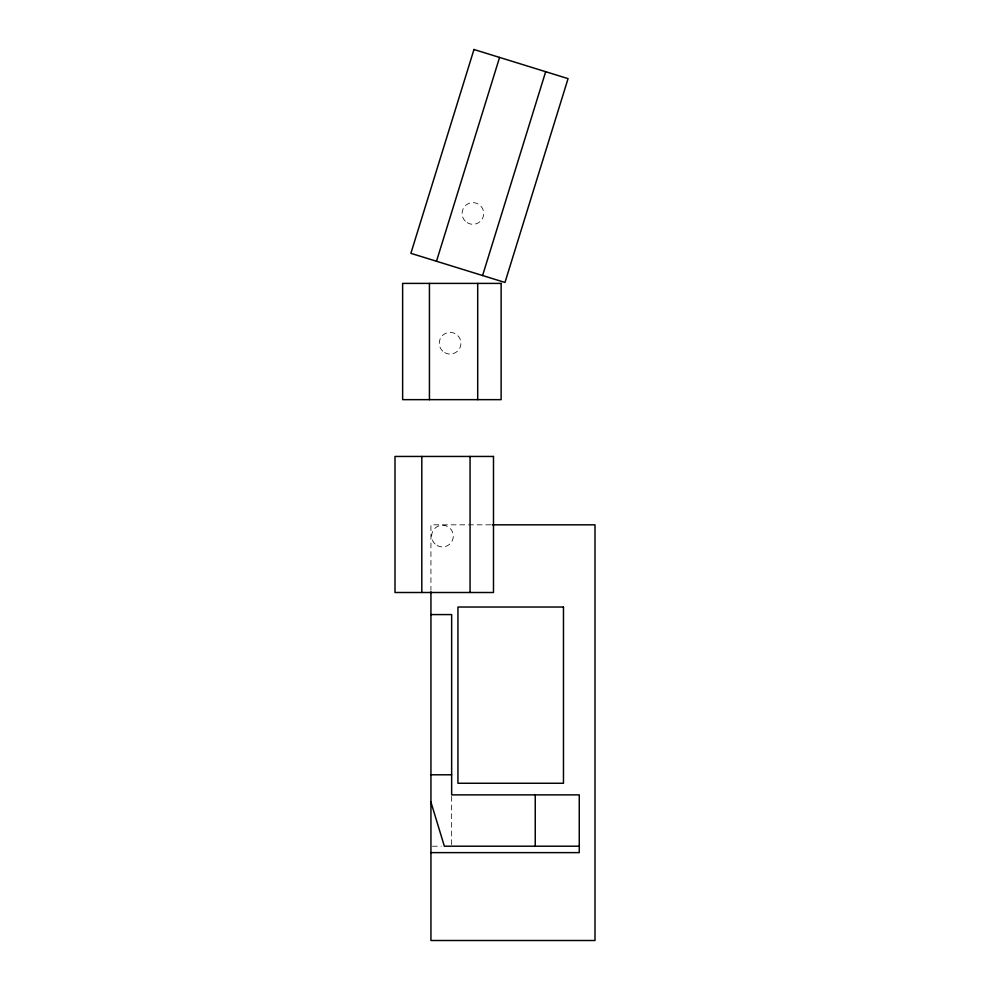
<?xml version="1.0" encoding="UTF-8"?>
<svg xmlns="http://www.w3.org/2000/svg" width="990" height="990" viewBox="0 0 990 990"><rect width="100%" height="100%" fill="white"/><g stroke="black" fill="none" stroke-linecap="round" stroke-linejoin="round"><path stroke-width="0.74" stroke-dasharray="4.95 3.71" d="M490.731 524.824L430.935 524.824L430.935 590.238M432.407 846.202L441.293 846.202M451.65 796.381L451.65 844.693M437.048 545.465A10.841 10.841 0 0 0 453.309 536.085A10.841 10.841 0 0 0 437.048 526.692A10.841 10.841 0 0 0 437.048 545.465M444.683 352.613A10.841 10.841 0 0 0 460.944 343.221A10.841 10.841 0 0 0 444.683 333.84A10.841 10.841 0 0 0 444.683 352.613M467.144 222.639A10.841 10.841 0 0 0 483.739 213.877A10.841 10.841 0 0 0 467.862 203.878A10.841 10.841 0 0 0 467.144 222.639"/><path stroke-width="1.49" d="M436.491 261.249L499.579 57.432M482.588 275.529L545.676 71.701M492.265 524.824L595.002 524.824L595.002 940.5L430.935 940.5L430.935 591.76M430.935 614.58L451.65 614.58L451.65 794.871L579.261 794.871L579.261 852.625L430.935 852.625M430.935 774.799L451.65 774.799M579.261 846.202L444.361 846.202L430.935 802.123M535.244 794.871L535.244 846.202M477.7 283.4L477.7 399.651M470.064 456.452L470.064 592.503M429.437 283.4L429.437 399.651M421.802 456.452L421.802 592.503M473.975 49.5L410.875 253.329L504.974 282.459L568.062 78.631L473.975 49.5M501.126 283.4L402.633 283.4L402.633 399.651L501.126 399.651L501.126 283.4M493.49 456.452L394.998 456.452L394.998 592.503L493.49 592.503L493.49 456.452M563.471 607.031L457.937 607.031L457.937 783.263L563.471 783.263L563.471 607.031"/></g></svg>
